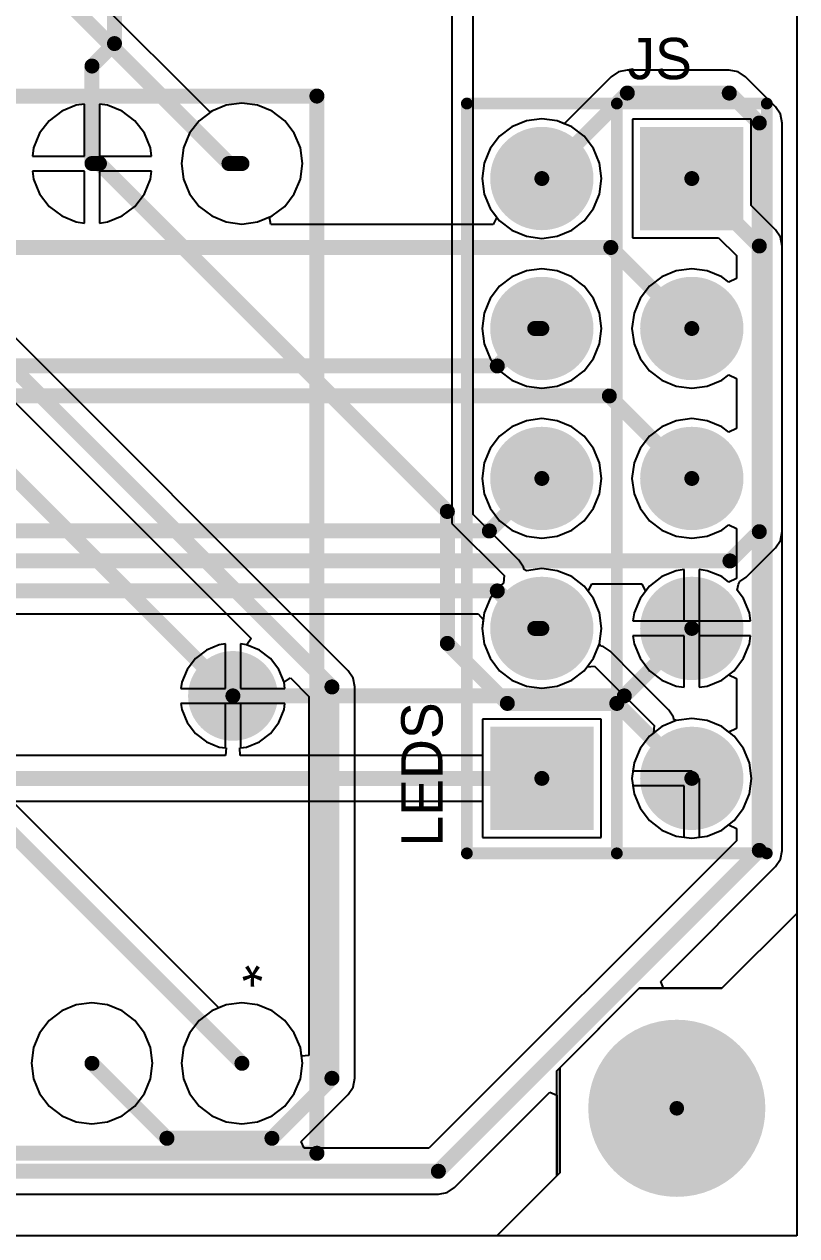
# Model space of a CAD drawing. Header units: millimetres. Extents: x 0 to 146, y 0 to 115.
# Drawn here: x 132.84 to 145.92, y 83.44 to 103.96 of the extents above; entities that cross this region are included whole.
import ezdxf

# ---------------------------------------------------------------- set-up
doc = ezdxf.new("R2010")
doc.units = ezdxf.units.MM
for name, color, linetype in [('BottomLayer', 5, 'Continuous'), ('BottomSolder', 6, 'Continuous'), ('MultiLayer', 9, 'Continuous'), ('PadHoleLayer', 156, 'Continuous'), ('TopLayer', 1, 'Continuous'), ('TopOverlay', 2, 'Continuous'), ('TopSolder', 216, 'Continuous'), ('ViaHoleLayer', 16, 'Continuous')]:
    doc.layers.add(name, color=color, linetype=linetype)

# ---------------------------------------------------------------- blocks, each defined once
blk = doc.blocks.new('HDR1X5_4')
at = {"layer": 'BottomLayer'}
blk.add_hatch(color=5, dxfattribs=at).paths.add_polyline_path([(-0.75, 0.75), (0.75, 0.75), (0.75, -0.75), (-0.75, -0.75)])
h = blk.add_hatch(color=5, dxfattribs=at)
edge = h.paths.add_edge_path()
edge.add_arc((2.54, 0), 0.75, 0, 360)
h = blk.add_hatch(color=5, dxfattribs=at)
edge = h.paths.add_edge_path()
edge.add_arc((5.08, 0), 0.75, 0, 360)
h = blk.add_hatch(color=5, dxfattribs=at)
edge = h.paths.add_edge_path()
edge.add_arc((7.62, 0), 0.75, 0, 360)
h = blk.add_hatch(color=5, dxfattribs=at)
edge = h.paths.add_edge_path()
edge.add_arc((10.16, 0), 0.75, 0, 360)
at = {"layer": 'BottomSolder'}
blk.add_hatch(color=6, dxfattribs=at).paths.add_polyline_path([(-0.875, 0.875), (0.875, 0.875), (0.875, -0.875), (-0.875, -0.875)])
h = blk.add_hatch(color=6, dxfattribs=at)
edge = h.paths.add_edge_path()
edge.add_arc((2.54, 0), 0.875, 0, 360)
h = blk.add_hatch(color=6, dxfattribs=at)
edge = h.paths.add_edge_path()
edge.add_arc((5.08, 0), 0.875, 0, 360)
h = blk.add_hatch(color=6, dxfattribs=at)
edge = h.paths.add_edge_path()
edge.add_arc((7.62, 0), 0.875, 0, 360)
h = blk.add_hatch(color=6, dxfattribs=at)
edge = h.paths.add_edge_path()
edge.add_arc((10.16, 0), 0.875, 0, 360)
at = {"layer": 'MultiLayer'}
blk.add_hatch(color=9, dxfattribs=at).paths.add_polyline_path([(-0.75, 0.75), (0.75, 0.75), (0.75, -0.75), (-0.75, -0.75)])
h = blk.add_hatch(color=9, dxfattribs=at)
edge = h.paths.add_edge_path()
edge.add_arc((2.54, 0), 0.75, 0, 360)
h = blk.add_hatch(color=9, dxfattribs=at)
edge = h.paths.add_edge_path()
edge.add_arc((5.08, 0), 0.75, 0, 360)
h = blk.add_hatch(color=9, dxfattribs=at)
edge = h.paths.add_edge_path()
edge.add_arc((7.62, 0), 0.75, 0, 360)
h = blk.add_hatch(color=9, dxfattribs=at)
edge = h.paths.add_edge_path()
edge.add_arc((10.16, 0), 0.75, 0, 360)
at = {"layer": 'PadHoleLayer'}
h = blk.add_hatch(color=156, dxfattribs=at)
edge = h.paths.add_edge_path()
edge.add_arc((0, 0), 0.45, 0, 360)
h = blk.add_hatch(color=156, dxfattribs=at)
edge = h.paths.add_edge_path()
edge.add_arc((2.54, 0), 0.45, 0, 360)
h = blk.add_hatch(color=156, dxfattribs=at)
edge = h.paths.add_edge_path()
edge.add_arc((5.08, 0), 0.45, 0, 360)
h = blk.add_hatch(color=156, dxfattribs=at)
edge = h.paths.add_edge_path()
edge.add_arc((7.62, 0), 0.45, 0, 360)
h = blk.add_hatch(color=156, dxfattribs=at)
edge = h.paths.add_edge_path()
edge.add_arc((10.16, 0), 0.45, 0, 360)
at = {"layer": 'TopLayer'}
blk.add_hatch(color=1, dxfattribs=at).paths.add_polyline_path([(-0.75, 0.75), (0.75, 0.75), (0.75, -0.75), (-0.75, -0.75)])
h = blk.add_hatch(color=1, dxfattribs=at)
edge = h.paths.add_edge_path()
edge.add_arc((2.54, 0), 0.75, 0, 360)
h = blk.add_hatch(color=1, dxfattribs=at)
edge = h.paths.add_edge_path()
edge.add_arc((5.08, 0), 0.75, 0, 360)
h = blk.add_hatch(color=1, dxfattribs=at)
edge = h.paths.add_edge_path()
edge.add_arc((7.62, 0), 0.75, 0, 360)
h = blk.add_hatch(color=1, dxfattribs=at)
edge = h.paths.add_edge_path()
edge.add_arc((10.16, 0), 0.75, 0, 360)
at = {"layer": 'TopSolder'}
blk.add_hatch(color=216, dxfattribs=at).paths.add_polyline_path([(-0.875, 0.875), (0.875, 0.875), (0.875, -0.875), (-0.875, -0.875)])
h = blk.add_hatch(color=216, dxfattribs=at)
edge = h.paths.add_edge_path()
edge.add_arc((2.54, 0), 0.875, 0, 360)
h = blk.add_hatch(color=216, dxfattribs=at)
edge = h.paths.add_edge_path()
edge.add_arc((5.08, 0), 0.875, 0, 360)
h = blk.add_hatch(color=216, dxfattribs=at)
edge = h.paths.add_edge_path()
edge.add_arc((7.62, 0), 0.875, 0, 360)
h = blk.add_hatch(color=216, dxfattribs=at)
edge = h.paths.add_edge_path()
edge.add_arc((10.16, 0), 0.875, 0, 360)
at = {"layer": 'TopOverlay', "const_width": 0.2}
for points in [[(-1.27, 1.27), (-1.27, -1.27)], [(-1.27, 1.27), (11.43, 1.27)], [(11.43, 1.27), (11.43, -1.27)], [(-1.27, -1.27), (11.43, -1.27)]]:
    blk.add_lwpolyline(points, dxfattribs=at)
at = {"layer": 'TopOverlay', "const_width": 0.1}
for points in [[(-1.32, 1.27, 1), (-1.22, 1.27, 1)], [(-1.32, 1.27, 1), (-1.22, 1.27, 1)], [(11.38, 1.27, 1), (11.48, 1.27, 1)], [(11.38, 1.27, 1), (11.48, 1.27, 1)], [(-1.32, -1.27, 1), (-1.22, -1.27, 1)], [(-1.32, -1.27, 1), (-1.22, -1.27, 1)], [(11.38, -1.27, 1), (11.48, -1.27, 1)], [(11.38, -1.27, 1), (11.48, -1.27, 1)]]:
    blk.add_lwpolyline(points, format="xyb", close=True, dxfattribs=at)
blk = doc.blocks.new('HDR1X5_5')
at = {"layer": 'BottomLayer'}
blk.add_hatch(color=5, dxfattribs=at).paths.add_polyline_path([(-0.75, 0.75), (0.75, 0.75), (0.75, -0.75), (-0.75, -0.75)])
h = blk.add_hatch(color=5, dxfattribs=at)
edge = h.paths.add_edge_path()
edge.add_arc((2.54, 0), 0.75, 0, 360)
h = blk.add_hatch(color=5, dxfattribs=at)
edge = h.paths.add_edge_path()
edge.add_arc((5.08, 0), 0.75, 0, 360)
h = blk.add_hatch(color=5, dxfattribs=at)
edge = h.paths.add_edge_path()
edge.add_arc((7.62, 0), 0.75, 0, 360)
h = blk.add_hatch(color=5, dxfattribs=at)
edge = h.paths.add_edge_path()
edge.add_arc((10.16, 0), 0.75, 0, 360)
at = {"layer": 'BottomSolder'}
blk.add_hatch(color=6, dxfattribs=at).paths.add_polyline_path([(-0.875, 0.875), (0.875, 0.875), (0.875, -0.875), (-0.875, -0.875)])
h = blk.add_hatch(color=6, dxfattribs=at)
edge = h.paths.add_edge_path()
edge.add_arc((2.54, 0), 0.875, 0, 360)
h = blk.add_hatch(color=6, dxfattribs=at)
edge = h.paths.add_edge_path()
edge.add_arc((5.08, 0), 0.875, 0, 360)
h = blk.add_hatch(color=6, dxfattribs=at)
edge = h.paths.add_edge_path()
edge.add_arc((7.62, 0), 0.875, 0, 360)
h = blk.add_hatch(color=6, dxfattribs=at)
edge = h.paths.add_edge_path()
edge.add_arc((10.16, 0), 0.875, 0, 360)
at = {"layer": 'MultiLayer'}
blk.add_hatch(color=9, dxfattribs=at).paths.add_polyline_path([(-0.75, 0.75), (0.75, 0.75), (0.75, -0.75), (-0.75, -0.75)])
h = blk.add_hatch(color=9, dxfattribs=at)
edge = h.paths.add_edge_path()
edge.add_arc((2.54, 0), 0.75, 0, 360)
h = blk.add_hatch(color=9, dxfattribs=at)
edge = h.paths.add_edge_path()
edge.add_arc((5.08, 0), 0.75, 0, 360)
h = blk.add_hatch(color=9, dxfattribs=at)
edge = h.paths.add_edge_path()
edge.add_arc((7.62, 0), 0.75, 0, 360)
h = blk.add_hatch(color=9, dxfattribs=at)
edge = h.paths.add_edge_path()
edge.add_arc((10.16, 0), 0.75, 0, 360)
at = {"layer": 'PadHoleLayer'}
h = blk.add_hatch(color=156, dxfattribs=at)
edge = h.paths.add_edge_path()
edge.add_arc((0, 0), 0.45, 0, 360)
h = blk.add_hatch(color=156, dxfattribs=at)
edge = h.paths.add_edge_path()
edge.add_arc((2.54, 0), 0.45, 0, 360)
h = blk.add_hatch(color=156, dxfattribs=at)
edge = h.paths.add_edge_path()
edge.add_arc((5.08, 0), 0.45, 0, 360)
h = blk.add_hatch(color=156, dxfattribs=at)
edge = h.paths.add_edge_path()
edge.add_arc((7.62, 0), 0.45, 0, 360)
h = blk.add_hatch(color=156, dxfattribs=at)
edge = h.paths.add_edge_path()
edge.add_arc((10.16, 0), 0.45, 0, 360)
at = {"layer": 'TopLayer'}
blk.add_hatch(color=1, dxfattribs=at).paths.add_polyline_path([(-0.75, 0.75), (0.75, 0.75), (0.75, -0.75), (-0.75, -0.75)])
h = blk.add_hatch(color=1, dxfattribs=at)
edge = h.paths.add_edge_path()
edge.add_arc((2.54, 0), 0.75, 0, 360)
h = blk.add_hatch(color=1, dxfattribs=at)
edge = h.paths.add_edge_path()
edge.add_arc((5.08, 0), 0.75, 0, 360)
h = blk.add_hatch(color=1, dxfattribs=at)
edge = h.paths.add_edge_path()
edge.add_arc((7.62, 0), 0.75, 0, 360)
h = blk.add_hatch(color=1, dxfattribs=at)
edge = h.paths.add_edge_path()
edge.add_arc((10.16, 0), 0.75, 0, 360)
at = {"layer": 'TopSolder'}
blk.add_hatch(color=216, dxfattribs=at).paths.add_polyline_path([(-0.875, 0.875), (0.875, 0.875), (0.875, -0.875), (-0.875, -0.875)])
h = blk.add_hatch(color=216, dxfattribs=at)
edge = h.paths.add_edge_path()
edge.add_arc((2.54, 0), 0.875, 0, 360)
h = blk.add_hatch(color=216, dxfattribs=at)
edge = h.paths.add_edge_path()
edge.add_arc((5.08, 0), 0.875, 0, 360)
h = blk.add_hatch(color=216, dxfattribs=at)
edge = h.paths.add_edge_path()
edge.add_arc((7.62, 0), 0.875, 0, 360)
h = blk.add_hatch(color=216, dxfattribs=at)
edge = h.paths.add_edge_path()
edge.add_arc((10.16, 0), 0.875, 0, 360)
at = {"layer": 'TopOverlay', "const_width": 0.2}
for points in [[(-1.27, -1.27), (-1.27, 1.27)], [(11.43, 1.27), (-1.27, 1.27)], [(11.43, -1.27), (11.43, 1.27)], [(11.43, -1.27), (-1.27, -1.27)]]:
    blk.add_lwpolyline(points, dxfattribs=at)
at = {"layer": 'TopOverlay', "const_width": 0.1}
for points in [[(-1.32, 1.27, 1), (-1.22, 1.27, 1)], [(-1.32, 1.27, 1), (-1.22, 1.27, 1)], [(11.38, 1.27, 1), (11.48, 1.27, 1)], [(11.38, 1.27, 1), (11.48, 1.27, 1)], [(-1.32, -1.27, 1), (-1.22, -1.27, 1)], [(-1.32, -1.27, 1), (-1.22, -1.27, 1)], [(11.38, -1.27, 1), (11.48, -1.27, 1)], [(11.38, -1.27, 1), (11.48, -1.27, 1)]]:
    blk.add_lwpolyline(points, format="xyb", close=True, dxfattribs=at)
blk = doc.blocks.new('ARDUINO_NANO_21')
at = {"layer": 'BottomLayer'}
h = blk.add_hatch(color=5, dxfattribs=at)
edge = h.paths.add_edge_path()
edge.add_arc((37.084, 16.764), 0.762, 0, 360)
h = blk.add_hatch(color=5, dxfattribs=at)
edge = h.paths.add_edge_path()
edge.add_arc((39.624, 16.764), 0.762, 0, 360)
h = blk.add_hatch(color=5, dxfattribs=at)
edge = h.paths.add_edge_path()
edge.add_arc((37.084, 1.524), 0.762, 0, 360)
h = blk.add_hatch(color=5, dxfattribs=at)
edge = h.paths.add_edge_path()
edge.add_arc((39.624, 1.524), 0.762, 0, 360)
at = {"layer": 'BottomSolder'}
h = blk.add_hatch(color=6, dxfattribs=at)
edge = h.paths.add_edge_path()
edge.add_arc((37.084, 16.764), 0.887, 0, 360)
h = blk.add_hatch(color=6, dxfattribs=at)
edge = h.paths.add_edge_path()
edge.add_arc((39.624, 16.764), 0.887, 0, 360)
h = blk.add_hatch(color=6, dxfattribs=at)
edge = h.paths.add_edge_path()
edge.add_arc((37.084, 1.524), 0.887, 0, 360)
h = blk.add_hatch(color=6, dxfattribs=at)
edge = h.paths.add_edge_path()
edge.add_arc((39.624, 1.524), 0.887, 0, 360)
at = {"layer": 'MultiLayer'}
h = blk.add_hatch(color=9, dxfattribs=at)
edge = h.paths.add_edge_path()
edge.add_arc((37.084, 16.764), 0.762, 0, 360)
h = blk.add_hatch(color=9, dxfattribs=at)
edge = h.paths.add_edge_path()
edge.add_arc((39.624, 16.764), 0.762, 0, 360)
h = blk.add_hatch(color=9, dxfattribs=at)
edge = h.paths.add_edge_path()
edge.add_arc((37.084, 1.524), 0.762, 0, 360)
h = blk.add_hatch(color=9, dxfattribs=at)
edge = h.paths.add_edge_path()
edge.add_arc((39.624, 1.524), 0.762, 0, 360)
at = {"layer": 'PadHoleLayer'}
h = blk.add_hatch(color=156, dxfattribs=at)
edge = h.paths.add_edge_path()
edge.add_arc((37.084, 16.764), 0.381, 0, 360)
h = blk.add_hatch(color=156, dxfattribs=at)
edge = h.paths.add_edge_path()
edge.add_arc((39.624, 16.764), 0.381, 0, 360)
h = blk.add_hatch(color=156, dxfattribs=at)
edge = h.paths.add_edge_path()
edge.add_arc((37.084, 1.524), 0.381, 0, 360)
h = blk.add_hatch(color=156, dxfattribs=at)
edge = h.paths.add_edge_path()
edge.add_arc((39.624, 1.524), 0.381, 0, 360)
at = {"layer": 'TopLayer'}
h = blk.add_hatch(color=1, dxfattribs=at)
edge = h.paths.add_edge_path()
edge.add_arc((37.084, 16.764), 0.762, 0, 360)
h = blk.add_hatch(color=1, dxfattribs=at)
edge = h.paths.add_edge_path()
edge.add_arc((39.624, 16.764), 0.762, 0, 360)
h = blk.add_hatch(color=1, dxfattribs=at)
edge = h.paths.add_edge_path()
edge.add_arc((37.084, 1.524), 0.762, 0, 360)
h = blk.add_hatch(color=1, dxfattribs=at)
edge = h.paths.add_edge_path()
edge.add_arc((39.624, 1.524), 0.762, 0, 360)
at = {"layer": 'TopSolder'}
h = blk.add_hatch(color=216, dxfattribs=at)
edge = h.paths.add_edge_path()
edge.add_arc((37.084, 16.764), 0.887, 0, 360)
h = blk.add_hatch(color=216, dxfattribs=at)
edge = h.paths.add_edge_path()
edge.add_arc((39.624, 16.764), 0.887, 0, 360)
h = blk.add_hatch(color=216, dxfattribs=at)
edge = h.paths.add_edge_path()
edge.add_arc((37.084, 1.524), 0.887, 0, 360)
h = blk.add_hatch(color=216, dxfattribs=at)
edge = h.paths.add_edge_path()
edge.add_arc((39.624, 1.524), 0.887, 0, 360)
at = {"layer": 'TopOverlay', "const_width": 0.254}
for points in [[(3.048, 17.907), (40.894, 17.907)], [(40.894, 0), (40.894, 17.907)], [(31.083, 0), (40.894, 0)]]:
    blk.add_lwpolyline(points, dxfattribs=at)
at = {"layer": 'TopOverlay', "const_width": 0.127}
for points in [[(40.83, 17.907, 1), (40.958, 17.907, 1)], [(40.83, 17.907, 1), (40.958, 17.907, 1)], [(40.83, 0, 1), (40.958, 0, 1)], [(40.83, 0, 1), (40.958, 0, 1)]]:
    blk.add_lwpolyline(points, format="xyb", close=True, dxfattribs=at)

msp = doc.modelspace()

# ---------------------------------------------------------------- hatches: boundary and pattern name
at = {"layer": 'BottomLayer'}
h = msp.add_hatch(color=5, dxfattribs=at)
edge = h.paths.add_edge_path()
edge.add_arc((136.373, 92.583), 0.635, 0, 360)
at = {"layer": 'BottomSolder'}
h = msp.add_hatch(color=6, dxfattribs=at)
edge = h.paths.add_edge_path()
edge.add_arc((136.373, 92.583), 0.76, 0, 360)
h = msp.add_hatch(color=6, dxfattribs=at)
edge = h.paths.add_edge_path()
edge.add_arc((143.891, 85.598), 0.125, 0, 360)
at = {"layer": 'PadHoleLayer'}
h = msp.add_hatch(color=156, dxfattribs=at)
edge = h.paths.add_edge_path()
edge.add_arc((143.891, 85.598), 1.5, 0, 360)
at = {"layer": 'TopLayer'}
h = msp.add_hatch(color=1, dxfattribs=at)
edge = h.paths.add_edge_path()
edge.add_arc((136.373, 92.583), 0.635, 0, 360)
at = {"layer": 'TopSolder'}
h = msp.add_hatch(color=216, dxfattribs=at)
edge = h.paths.add_edge_path()
edge.add_arc((136.373, 92.583), 0.76, 0, 360)
h = msp.add_hatch(color=216, dxfattribs=at)
edge = h.paths.add_edge_path()
edge.add_arc((143.891, 85.598), 0.125, 0, 360)
at = {"layer": 'ViaHoleLayer'}
h = msp.add_hatch(color=16, dxfattribs=at)
edge = h.paths.add_edge_path()
edge.add_arc((136.373, 92.583), 0.356, 0, 360)

# ---------------------------------------------------------------- linework, layer by layer
at = {"layer": 'BottomLayer'}
for p, q in [((135.987, 102.468), (127.868, 110.587)), ((145.923, 106.299), (145.923, 88.9)), ((142.778, 103.068), (141.985, 102.275)), ((142.904, 103.153), (142.778, 103.068)), ((143.053, 103.182), (142.904, 103.153)), ((144.78, 103.182), (143.053, 103.182)), ((144.929, 103.153), (144.78, 103.182)), ((145.055, 103.068), (144.929, 103.153)), ((145.563, 102.56), (145.055, 103.068)), ((136.525, 102.625), (136.26, 102.59)), ((136.79, 102.59), (136.525, 102.625)), ((136.013, 102.487), (135.987, 102.468)), ((136.26, 102.59), (136.013, 102.487)), ((137.037, 102.487), (136.79, 102.59)), ((137.25, 102.325), (137.037, 102.487)), ((145.647, 102.434), (145.563, 102.56)), ((145.676, 102.286), (145.647, 102.434)), ((137.412, 102.112), (137.25, 102.325)), ((141.099, 102.223), (140.889, 102.062)), ((141.343, 102.324), (141.099, 102.223)), ((141.605, 102.359), (141.343, 102.324)), ((141.867, 102.324), (141.605, 102.359)), ((141.985, 102.275), (141.867, 102.324)), ((145.676, 95.365), (145.676, 102.286)), ((137.515, 101.865), (137.412, 102.112)), ((140.889, 102.062), (140.728, 101.852)), ((137.55, 101.6), (137.515, 101.865)), ((140.728, 101.852), (140.627, 101.608)), ((137.515, 101.335), (137.55, 101.6)), ((140.627, 101.608), (140.592, 101.346)), ((137.412, 101.088), (137.515, 101.335)), ((140.592, 101.346), (140.627, 101.084)), ((137.25, 100.875), (137.412, 101.088)), ((140.627, 101.084), (140.728, 100.84)), ((137.037, 100.713), (137.25, 100.875)), ((140.728, 100.84), (140.841, 100.693)), ((136.99, 100.693), (137.037, 100.713)), ((137.016, 100.566), (136.99, 100.693)), ((140.778, 100.566), (137.016, 100.566)), ((140.841, 100.693), (140.778, 100.566)), ((145.563, 95.09), (145.647, 95.216)), ((145.647, 95.216), (145.676, 95.365)), ((145.067, 94.594), (145.563, 95.09)), ((142.389, 94.354), (142.452, 94.481)), ((142.452, 94.481), (143.298, 94.481)), ((143.298, 94.481), (143.361, 94.354)), ((144.913, 94.375), (144.934, 94.477)), ((144.934, 94.477), (144.958, 94.522)), ((144.958, 94.522), (145.067, 94.594)), ((142.482, 94.232), (142.389, 94.354)), ((142.583, 93.988), (142.482, 94.232)), ((143.268, 94.232), (143.167, 93.988)), ((143.361, 94.354), (143.268, 94.232)), ((145.022, 94.232), (144.913, 94.375)), ((145.123, 93.988), (145.022, 94.232)), ((142.618, 93.726), (142.583, 93.988)), ((143.167, 93.988), (143.149, 93.853)), ((145.141, 93.853), (145.123, 93.988)), ((131.098, 93.973), (140.528, 93.973)), ((140.528, 93.973), (140.612, 93.877)), ((140.612, 93.877), (140.592, 93.726)), ((143.149, 93.853), (144.145, 93.853)), ((144.145, 93.853), (144.145, 93.726)), ((144.145, 93.726), (144.145, 93.853)), ((144.145, 93.853), (145.141, 93.853)), ((140.592, 93.726), (140.627, 93.464)), ((142.583, 93.464), (142.618, 93.726)), ((144.018, 93.599), (143.149, 93.599)), ((143.149, 93.599), (143.167, 93.464)), ((144.018, 92.73), (144.018, 93.599)), ((144.145, 93.726), (144.145, 93.726)), ((145.141, 93.599), (144.272, 93.599)), ((144.272, 93.599), (144.272, 92.73)), ((145.123, 93.464), (145.141, 93.599)), ((136.141, 93.449), (135.924, 93.36)), ((136.246, 93.463), (136.141, 93.449)), ((136.246, 92.71), (136.246, 93.463)), ((136.605, 93.449), (136.5, 93.463)), ((136.5, 93.463), (136.5, 92.71)), ((136.821, 93.36), (136.605, 93.449)), ((140.627, 93.464), (140.728, 93.22)), ((142.482, 93.22), (142.583, 93.464)), ((143.167, 93.464), (143.268, 93.22)), ((145.022, 93.22), (145.123, 93.464)), ((135.739, 93.217), (135.596, 93.031)), ((135.924, 93.36), (135.739, 93.217)), ((137.007, 93.217), (136.821, 93.36)), ((137.149, 93.031), (137.007, 93.217)), ((140.728, 93.22), (140.889, 93.01)), ((142.321, 93.01), (142.482, 93.22)), ((143.268, 93.22), (143.429, 93.01)), ((144.861, 93.01), (145.022, 93.22)), ((135.596, 93.031), (135.506, 92.815)), ((137.239, 92.815), (137.149, 93.031)), ((140.889, 93.01), (141.099, 92.849)), ((142.111, 92.849), (142.321, 93.01)), ((143.429, 93.01), (143.639, 92.849)), ((144.651, 92.849), (144.861, 93.01)), ((135.506, 92.815), (135.493, 92.71)), ((137.253, 92.71), (137.239, 92.815)), ((141.099, 92.849), (141.343, 92.748)), ((141.867, 92.748), (142.111, 92.849)), ((143.639, 92.849), (143.883, 92.748)), ((144.407, 92.748), (144.651, 92.849)), ((135.493, 92.71), (136.246, 92.71)), ((136.5, 92.71), (137.253, 92.71)), ((141.343, 92.748), (141.605, 92.713)), ((141.605, 92.713), (141.867, 92.748)), ((143.883, 92.748), (144.018, 92.73)), ((144.272, 92.73), (144.407, 92.748)), ((137.253, 92.456), (135.493, 92.456)), ((135.493, 92.456), (135.506, 92.351)), ((135.506, 92.351), (135.596, 92.135)), ((137.149, 92.135), (137.239, 92.351)), ((137.239, 92.351), (137.253, 92.456)), ((142.609, 92.19), (140.601, 92.19)), ((140.601, 92.19), (140.601, 91.574)), ((142.609, 90.182), (142.609, 92.19)), ((143.883, 92.164), (143.639, 92.063)), ((144.145, 92.199), (143.883, 92.164)), ((144.407, 92.164), (144.145, 92.199)), ((144.651, 92.063), (144.407, 92.164)), ((135.596, 92.135), (135.739, 91.949)), ((135.739, 91.949), (135.924, 91.806)), ((136.821, 91.806), (137.007, 91.949)), ((137.007, 91.949), (137.149, 92.135)), ((143.639, 92.063), (143.429, 91.902)), ((144.861, 91.902), (144.651, 92.063)), ((135.924, 91.806), (136.141, 91.717)), ((136.605, 91.717), (136.821, 91.806)), ((143.429, 91.902), (143.268, 91.692)), ((145.022, 91.692), (144.861, 91.902)), ((136.249, 91.574), (128.866, 91.574)), ((136.141, 91.717), (136.258, 91.701)), ((136.258, 91.701), (136.249, 91.574)), ((136.488, 91.701), (136.605, 91.717)), ((136.496, 91.574), (136.488, 91.701)), ((140.601, 91.574), (136.496, 91.574)), ((143.268, 91.692), (143.167, 91.448)), ((145.123, 91.448), (145.022, 91.692)), ((143.167, 91.448), (143.132, 91.186)), ((145.158, 91.186), (145.123, 91.448)), ((143.132, 91.186), (143.167, 90.924)), ((145.123, 90.924), (145.158, 91.186)), ((143.167, 90.924), (143.268, 90.68)), ((145.022, 90.68), (145.123, 90.924)), ((128.685, 90.798), (140.601, 90.798)), ((140.601, 90.798), (140.601, 90.182)), ((143.268, 90.68), (143.429, 90.47)), ((144.861, 90.47), (145.022, 90.68)), ((143.429, 90.47), (143.639, 90.309)), ((143.639, 90.309), (143.883, 90.208)), ((144.407, 90.208), (144.651, 90.309)), ((144.651, 90.309), (144.861, 90.47)), ((140.601, 90.182), (142.609, 90.182)), ((143.883, 90.208), (144.145, 90.173)), ((144.145, 90.173), (144.407, 90.208)), ((144.653, 87.63), (145.923, 88.9)), ((145.923, 88.9), (144.653, 87.63)), ((145.923, 88.9), (145.923, 88.011)), ((145.923, 88.011), (145.923, 83.439)), ((141.907, 86.281), (143.256, 87.63)), ((143.256, 87.63), (141.907, 86.281)), ((143.256, 87.63), (144.653, 87.63)), ((144.653, 87.63), (143.256, 87.63)), ((133.473, 87.247), (133.26, 87.085)), ((133.72, 87.35), (133.473, 87.247)), ((133.985, 87.385), (133.72, 87.35)), ((134.25, 87.35), (133.985, 87.385)), ((134.497, 87.247), (134.25, 87.35)), ((134.71, 87.085), (134.497, 87.247)), ((136.013, 87.247), (135.8, 87.085)), ((136.26, 87.35), (136.013, 87.247)), ((136.525, 87.385), (136.26, 87.35)), ((136.79, 87.35), (136.525, 87.385)), ((137.037, 87.247), (136.79, 87.35)), ((137.25, 87.085), (137.037, 87.247)), ((133.26, 87.085), (133.098, 86.872)), ((134.872, 86.872), (134.71, 87.085)), ((135.8, 87.085), (135.638, 86.872)), ((137.412, 86.872), (137.25, 87.085)), ((133.098, 86.872), (132.995, 86.625)), ((134.975, 86.625), (134.872, 86.872)), ((135.638, 86.872), (135.535, 86.625)), ((137.515, 86.625), (137.412, 86.872)), ((132.995, 86.625), (132.96, 86.36)), ((135.01, 86.36), (134.975, 86.625)), ((135.535, 86.625), (135.5, 86.36)), ((137.55, 86.36), (137.515, 86.625)), ((132.96, 86.36), (132.995, 86.095)), ((134.975, 86.095), (135.01, 86.36)), ((135.5, 86.36), (135.535, 86.095)), ((137.515, 86.095), (137.55, 86.36)), ((141.907, 84.503), (141.907, 86.281)), ((141.907, 86.281), (141.907, 84.503)), ((132.995, 86.095), (133.098, 85.848)), ((134.872, 85.848), (134.975, 86.095)), ((135.535, 86.095), (135.638, 85.848)), ((137.412, 85.848), (137.515, 86.095)), ((133.098, 85.848), (133.26, 85.635)), ((134.71, 85.635), (134.872, 85.848)), ((135.638, 85.848), (135.8, 85.635)), ((137.25, 85.635), (137.412, 85.848)), ((133.26, 85.635), (133.473, 85.473)), ((134.497, 85.473), (134.71, 85.635)), ((135.8, 85.635), (136.013, 85.473)), ((137.037, 85.473), (137.25, 85.635)), ((133.473, 85.473), (133.72, 85.37)), ((133.72, 85.37), (133.985, 85.335)), ((133.985, 85.335), (134.25, 85.37)), ((134.25, 85.37), (134.497, 85.473)), ((136.013, 85.473), (136.26, 85.37)), ((136.26, 85.37), (136.525, 85.335)), ((136.525, 85.335), (136.79, 85.37)), ((136.79, 85.37), (137.037, 85.473)), ((140.843, 83.439), (141.907, 84.503)), ((141.907, 84.503), (140.926, 83.522)), ((140.926, 83.522), (140.843, 83.439)), ((140.843, 83.439), (87.884, 83.439)), ((142.113, 83.439), (140.843, 83.439)), ((140.843, 83.439), (140.843, 83.439)), ((140.843, 83.439), (140.843, 83.439)), ((145.923, 83.439), (142.113, 83.439))]:
    msp.add_line(p, q, dxfattribs=at)
at = {"layer": 'BottomLayer', "const_width": 0.254}
for points in [[(127.593, 110.312), (136.305, 101.6)], [(141.605, 101.346), (143.053, 102.794)], [(143.053, 102.794), (144.78, 102.794)], [(144.78, 102.794), (145.288, 102.286)], [(145.288, 95.365), (145.288, 102.286)], [(136.305, 101.6), (136.525, 101.6)], [(120.167, 100.178), (142.773, 100.178)], [(142.773, 100.178), (144.145, 98.806)], [(140.851, 98.171), (141.486, 98.806)], [(141.486, 98.806), (141.605, 98.806)], [(120.396, 98.171), (140.851, 98.171)], [(120.142, 97.663), (142.748, 97.663)], [(142.748, 97.663), (144.145, 96.266)], [(140.716, 95.377), (141.605, 96.266)], [(130.302, 95.377), (140.716, 95.377)], [(144.792, 94.869), (145.288, 95.365)], [(130.607, 94.869), (144.792, 94.869)], [(130.937, 94.361), (140.851, 94.361)], [(140.851, 94.361), (141.486, 93.726)], [(141.486, 93.726), (141.605, 93.726)], [(143.002, 92.583), (144.145, 93.726)], [(136.373, 92.583), (143.002, 92.583)], [(128.524, 91.186), (141.605, 91.186)]]:
    msp.add_lwpolyline(points, dxfattribs=at)
at = {"layer": 'BottomLayer', "const_width": 0.127}
for points in [[(142.989, 102.794, 1), (143.116, 102.794, 1)], [(142.989, 102.794, 1), (143.116, 102.794, 1)], [(144.716, 102.794, 1), (144.844, 102.794, 1)], [(144.716, 102.794, 1), (144.844, 102.794, 1)], [(145.225, 102.286, 1), (145.351, 102.286, 1)], [(145.225, 102.286, 1), (145.351, 102.286, 1)], [(136.242, 101.6, 1), (136.369, 101.6, 1)], [(136.242, 101.6, 1), (136.369, 101.6, 1)], [(136.462, 101.6, 1), (136.589, 101.6, 1)], [(141.542, 101.346, 1), (141.668, 101.346, 1)], [(142.71, 100.178, 1), (142.837, 100.178, 1)], [(142.71, 100.178, 1), (142.837, 100.178, 1)], [(141.422, 98.806, 1), (141.549, 98.806, 1)], [(141.422, 98.806, 1), (141.549, 98.806, 1)], [(141.542, 98.806, 1), (141.668, 98.806, 1)], [(144.082, 98.806, 1), (144.208, 98.806, 1)], [(140.787, 98.171, 1), (140.914, 98.171, 1)], [(140.787, 98.171, 1), (140.914, 98.171, 1)], [(142.685, 97.663, 1), (142.811, 97.663, 1)], [(142.685, 97.663, 1), (142.811, 97.663, 1)], [(141.542, 96.266, 1), (141.668, 96.266, 1)], [(144.082, 96.266, 1), (144.208, 96.266, 1)], [(140.653, 95.377, 1), (140.78, 95.377, 1)], [(140.653, 95.377, 1), (140.78, 95.377, 1)], [(145.225, 95.365, 1), (145.351, 95.365, 1)], [(145.225, 95.365, 1), (145.351, 95.365, 1)], [(144.728, 94.869, 1), (144.855, 94.869, 1)], [(144.728, 94.869, 1), (144.855, 94.869, 1)], [(140.787, 94.361, 1), (140.914, 94.361, 1)], [(140.787, 94.361, 1), (140.914, 94.361, 1)], [(141.422, 93.726, 1), (141.549, 93.726, 1)], [(141.422, 93.726, 1), (141.549, 93.726, 1)], [(141.542, 93.726, 1), (141.668, 93.726, 1)], [(144.082, 93.726, 1), (144.208, 93.726, 1)], [(136.309, 92.583, 1), (136.436, 92.583, 1)], [(142.939, 92.583, 1), (143.065, 92.583, 1)], [(142.939, 92.583, 1), (143.065, 92.583, 1)], [(141.542, 91.186, 1), (141.668, 91.186, 1)]]:
    msp.add_lwpolyline(points, format="xyb", close=True, dxfattribs=at)
at = {"layer": 'TopLayer'}
for p, q in [((145.923, 106.299), (145.923, 88.9)), ((140.081, 104.775), (140.081, 95.504)), ((140.444, 103.464), (140.444, 104.16)), ((140.444, 103.442), (140.444, 103.464)), ((140.444, 103.464), (140.444, 103.464)), ((140.444, 103.464), (140.444, 103.464)), ((140.444, 102.745), (140.444, 103.442)), ((140.444, 103.442), (140.444, 103.442)), ((140.444, 103.442), (140.444, 103.442)), ((133.858, 102.608), (133.72, 102.59)), ((133.858, 101.727), (133.858, 102.608)), ((134.25, 102.59), (134.112, 102.608)), ((134.112, 102.608), (134.112, 101.727)), ((136.525, 102.625), (136.26, 102.59)), ((136.79, 102.59), (136.525, 102.625)), ((140.444, 102.723), (140.444, 102.745)), ((140.444, 102.745), (140.444, 102.745)), ((140.444, 102.745), (140.444, 102.745)), ((140.444, 102.027), (140.444, 102.723)), ((140.444, 102.723), (140.444, 102.723)), ((140.444, 102.723), (140.444, 102.723)), ((133.473, 102.487), (133.26, 102.325)), ((133.72, 102.59), (133.473, 102.487)), ((134.497, 102.487), (134.25, 102.59)), ((134.71, 102.325), (134.497, 102.487)), ((136.013, 102.487), (135.8, 102.325)), ((136.26, 102.59), (136.013, 102.487)), ((137.037, 102.487), (136.79, 102.59)), ((137.25, 102.325), (137.037, 102.487)), ((133.26, 102.325), (133.098, 102.112)), ((134.872, 102.112), (134.71, 102.325)), ((135.8, 102.325), (135.638, 102.112)), ((137.412, 102.112), (137.25, 102.325)), ((141.099, 102.223), (140.889, 102.062)), ((141.343, 102.324), (141.099, 102.223)), ((141.605, 102.359), (141.343, 102.324)), ((141.867, 102.324), (141.605, 102.359)), ((142.111, 102.223), (141.867, 102.324)), ((142.321, 102.062), (142.111, 102.223)), ((145.149, 102.35), (143.141, 102.35)), ((143.141, 102.35), (143.141, 100.342)), ((145.149, 100.891), (145.149, 102.35)), ((133.098, 102.112), (132.995, 101.865)), ((134.975, 101.865), (134.872, 102.112)), ((135.638, 102.112), (135.535, 101.865)), ((137.515, 101.865), (137.412, 102.112)), ((140.444, 101.308), (140.444, 102.027)), ((140.444, 102.027), (140.444, 102.027)), ((140.444, 102.027), (140.444, 102.027)), ((140.889, 102.062), (140.728, 101.852)), ((142.482, 101.852), (142.321, 102.062)), ((132.995, 101.865), (132.977, 101.727)), ((134.993, 101.727), (134.975, 101.865)), ((135.535, 101.865), (135.5, 101.6)), ((137.55, 101.6), (137.515, 101.865)), ((140.728, 101.852), (140.627, 101.608)), ((142.583, 101.608), (142.482, 101.852)), ((132.977, 101.727), (133.858, 101.727)), ((134.112, 101.727), (134.993, 101.727)), ((135.5, 101.6), (135.535, 101.335)), ((137.515, 101.335), (137.55, 101.6)), ((140.627, 101.608), (140.592, 101.346)), ((142.618, 101.346), (142.583, 101.608)), ((133.858, 101.473), (132.977, 101.473)), ((132.977, 101.473), (132.995, 101.335)), ((133.858, 100.592), (133.858, 101.473)), ((134.993, 101.473), (134.112, 101.473)), ((134.112, 101.473), (134.112, 100.592)), ((134.975, 101.335), (134.993, 101.473)), ((132.995, 101.335), (133.098, 101.088)), ((134.872, 101.088), (134.975, 101.335)), ((135.535, 101.335), (135.638, 101.088)), ((137.412, 101.088), (137.515, 101.335)), ((140.444, 101.286), (140.444, 101.308)), ((140.444, 101.308), (140.444, 101.308)), ((140.444, 101.308), (140.444, 101.308)), ((140.444, 100.59), (140.444, 101.286)), ((140.444, 101.286), (140.444, 101.286)), ((140.444, 101.286), (140.444, 101.286)), ((140.592, 101.346), (140.627, 101.084)), ((142.583, 101.084), (142.618, 101.346)), ((133.098, 101.088), (133.26, 100.875)), ((134.71, 100.875), (134.872, 101.088)), ((135.638, 101.088), (135.8, 100.875)), ((137.25, 100.875), (137.412, 101.088)), ((140.627, 101.084), (140.728, 100.84)), ((142.482, 100.84), (142.583, 101.084)), ((133.26, 100.875), (133.473, 100.713)), ((134.497, 100.713), (134.71, 100.875)), ((135.8, 100.875), (136.013, 100.713)), ((137.037, 100.713), (137.25, 100.875)), ((140.728, 100.84), (140.889, 100.63)), ((142.321, 100.63), (142.482, 100.84)), ((145.563, 100.478), (145.149, 100.891)), ((138.324, 93.01), (130.712, 100.622)), ((133.473, 100.713), (133.72, 100.61)), ((133.72, 100.61), (133.858, 100.592)), ((134.112, 100.592), (134.25, 100.61)), ((134.25, 100.61), (134.497, 100.713)), ((136.013, 100.713), (136.26, 100.61)), ((136.26, 100.61), (136.525, 100.575)), ((136.525, 100.575), (136.79, 100.61)), ((136.79, 100.61), (137.037, 100.713)), ((140.444, 100.568), (140.444, 100.59)), ((140.444, 100.59), (140.444, 100.59)), ((140.444, 100.59), (140.444, 100.59)), ((140.444, 99.871), (140.444, 100.568)), ((140.444, 100.568), (140.444, 100.568)), ((140.444, 100.568), (140.444, 100.568)), ((140.889, 100.63), (141.099, 100.469)), ((142.111, 100.469), (142.321, 100.63)), ((141.099, 100.469), (141.343, 100.368)), ((141.343, 100.368), (141.605, 100.333)), ((141.605, 100.333), (141.867, 100.368)), ((141.867, 100.368), (142.111, 100.469)), ((145.647, 100.352), (145.563, 100.478)), ((145.676, 100.203), (145.647, 100.352)), ((130.027, 100.208), (136.679, 93.556)), ((143.141, 100.342), (144.6, 100.342)), ((144.6, 100.342), (144.9, 100.042)), ((145.676, 89.967), (145.676, 100.203)), ((144.9, 100.042), (144.9, 99.653)), ((140.444, 99.849), (140.444, 99.871)), ((140.444, 99.871), (140.444, 99.871)), ((140.444, 99.871), (140.444, 99.871)), ((140.444, 99.131), (140.444, 99.849)), ((140.444, 99.849), (140.444, 99.849)), ((140.444, 99.849), (140.444, 99.849)), ((141.343, 99.784), (141.099, 99.683)), ((141.605, 99.819), (141.343, 99.784)), ((141.867, 99.784), (141.605, 99.819)), ((142.111, 99.683), (141.867, 99.784)), ((143.883, 99.784), (143.639, 99.683)), ((144.145, 99.819), (143.883, 99.784)), ((144.407, 99.784), (144.145, 99.819)), ((144.651, 99.683), (144.407, 99.784)), ((141.099, 99.683), (140.889, 99.522)), ((142.321, 99.522), (142.111, 99.683)), ((143.639, 99.683), (143.429, 99.522)), ((144.773, 99.59), (144.651, 99.683)), ((144.9, 99.653), (144.773, 99.59)), ((140.889, 99.522), (140.728, 99.312)), ((142.482, 99.312), (142.321, 99.522)), ((143.429, 99.522), (143.268, 99.312)), ((140.444, 98.435), (140.444, 99.131)), ((140.444, 99.131), (140.444, 99.131)), ((140.444, 99.131), (140.444, 99.131)), ((140.728, 99.312), (140.627, 99.068)), ((142.583, 99.068), (142.482, 99.312)), ((143.268, 99.312), (143.167, 99.068)), ((140.627, 99.068), (140.592, 98.806)), ((142.618, 98.806), (142.583, 99.068)), ((143.167, 99.068), (143.132, 98.806)), ((140.592, 98.806), (140.627, 98.544)), ((142.583, 98.544), (142.618, 98.806)), ((143.132, 98.806), (143.167, 98.544)), ((140.627, 98.544), (140.728, 98.3)), ((142.482, 98.3), (142.583, 98.544)), ((143.167, 98.544), (143.268, 98.3)), ((140.444, 98.413), (140.444, 98.435)), ((140.444, 98.435), (140.444, 98.435)), ((140.444, 98.435), (140.444, 98.435)), ((140.444, 96.279), (140.444, 98.413)), ((140.444, 98.413), (140.444, 98.413)), ((140.444, 98.413), (140.444, 98.413)), ((140.728, 98.3), (140.889, 98.09)), ((142.321, 98.09), (142.482, 98.3)), ((143.268, 98.3), (143.429, 98.09)), ((140.889, 98.09), (141.099, 97.929)), ((142.111, 97.929), (142.321, 98.09)), ((143.429, 98.09), (143.639, 97.929)), ((141.099, 97.929), (141.343, 97.828)), ((141.867, 97.828), (142.111, 97.929)), ((143.639, 97.929), (143.883, 97.828)), ((144.407, 97.828), (144.651, 97.929)), ((144.651, 97.929), (144.773, 98.022)), ((144.773, 98.022), (144.9, 97.959)), ((144.9, 97.959), (144.9, 97.113)), ((141.343, 97.828), (141.605, 97.793)), ((141.605, 97.793), (141.867, 97.828)), ((143.883, 97.828), (144.145, 97.793)), ((144.145, 97.793), (144.407, 97.828)), ((141.605, 97.279), (141.343, 97.244)), ((141.867, 97.244), (141.605, 97.279)), ((144.145, 97.279), (143.883, 97.244)), ((144.407, 97.244), (144.145, 97.279)), ((141.099, 97.143), (140.889, 96.982)), ((141.343, 97.244), (141.099, 97.143)), ((142.111, 97.143), (141.867, 97.244)), ((142.321, 96.982), (142.111, 97.143)), ((143.639, 97.143), (143.429, 96.982)), ((143.883, 97.244), (143.639, 97.143)), ((144.651, 97.143), (144.407, 97.244)), ((144.773, 97.05), (144.651, 97.143)), ((144.9, 97.113), (144.773, 97.05)), ((140.889, 96.982), (140.728, 96.772)), ((142.482, 96.772), (142.321, 96.982)), ((143.429, 96.982), (143.268, 96.772)), ((140.728, 96.772), (140.627, 96.528)), ((142.583, 96.528), (142.482, 96.772)), ((143.268, 96.772), (143.167, 96.528)), ((140.627, 96.528), (140.592, 96.266)), ((142.618, 96.266), (142.583, 96.528)), ((143.167, 96.528), (143.132, 96.266)), ((140.444, 96.257), (140.444, 96.279)), ((140.444, 96.279), (140.444, 96.279)), ((140.444, 96.279), (140.444, 96.279)), ((140.444, 95.654), (140.444, 96.257)), ((140.444, 96.257), (140.444, 96.257)), ((140.444, 96.257), (140.444, 96.257)), ((140.592, 96.266), (140.627, 96.004)), ((142.583, 96.004), (142.618, 96.266)), ((143.132, 96.266), (143.167, 96.004)), ((140.627, 96.004), (140.728, 95.76)), ((142.482, 95.76), (142.583, 96.004)), ((143.167, 96.004), (143.268, 95.76)), ((141.217, 94.881), (140.444, 95.654)), ((140.728, 95.76), (140.889, 95.55)), ((142.321, 95.55), (142.482, 95.76)), ((143.268, 95.76), (143.429, 95.55)), ((140.081, 95.504), (140.965, 94.62)), ((140.889, 95.55), (141.099, 95.389)), ((142.111, 95.389), (142.321, 95.55)), ((143.429, 95.55), (143.639, 95.389)), ((144.651, 95.389), (144.773, 95.482)), ((144.773, 95.482), (144.9, 95.419)), ((141.099, 95.389), (141.343, 95.288)), ((141.343, 95.288), (141.605, 95.253)), ((141.605, 95.253), (141.867, 95.288)), ((141.867, 95.288), (142.111, 95.389)), ((143.639, 95.389), (143.883, 95.288)), ((143.883, 95.288), (144.145, 95.253)), ((144.145, 95.253), (144.407, 95.288)), ((144.407, 95.288), (144.651, 95.389)), ((144.9, 95.419), (144.9, 94.573)), ((141.296, 94.763), (141.217, 94.881)), ((140.965, 94.62), (140.956, 94.494)), ((141.303, 94.725), (141.296, 94.763)), ((141.343, 94.704), (141.303, 94.725)), ((141.605, 94.739), (141.343, 94.704)), ((141.867, 94.704), (141.605, 94.739)), ((142.111, 94.603), (141.867, 94.704)), ((142.321, 94.442), (142.111, 94.603)), ((143.639, 94.603), (143.429, 94.442)), ((143.883, 94.704), (143.639, 94.603)), ((144.018, 94.722), (143.883, 94.704)), ((144.018, 93.853), (144.018, 94.722)), ((144.407, 94.704), (144.272, 94.722)), ((144.272, 94.722), (144.272, 93.726)), ((144.651, 94.603), (144.407, 94.704)), ((144.773, 94.51), (144.651, 94.603)), ((140.889, 94.442), (140.728, 94.232)), ((140.956, 94.494), (140.889, 94.442)), ((142.482, 94.232), (142.321, 94.442)), ((143.429, 94.442), (143.268, 94.232)), ((144.9, 94.573), (144.773, 94.51)), ((140.728, 94.232), (140.627, 93.988)), ((142.583, 93.988), (142.482, 94.232)), ((143.268, 94.232), (143.167, 93.988)), ((140.627, 93.988), (140.592, 93.726)), ((142.618, 93.726), (142.583, 93.988)), ((143.167, 93.988), (143.149, 93.853)), ((143.149, 93.853), (144.018, 93.853)), ((140.592, 93.726), (140.627, 93.464)), ((142.583, 93.464), (142.618, 93.726)), ((144.018, 93.599), (143.149, 93.599)), ((143.149, 93.599), (143.167, 93.464)), ((144.018, 92.73), (144.018, 93.599)), ((144.272, 93.726), (144.272, 92.73)), ((136.141, 93.449), (135.924, 93.36)), ((136.246, 93.463), (136.141, 93.449)), ((136.246, 92.71), (136.246, 93.463)), ((136.605, 93.449), (136.5, 93.463)), ((136.5, 93.463), (136.5, 92.71)), ((136.607, 93.448), (136.605, 93.449)), ((136.679, 93.556), (136.607, 93.448)), ((140.627, 93.464), (140.728, 93.22)), ((142.604, 93.424), (142.583, 93.464)), ((142.642, 93.417), (142.604, 93.424)), ((142.76, 93.338), (142.642, 93.417)), ((143.167, 93.464), (143.268, 93.22)), ((135.739, 93.217), (135.596, 93.031)), ((135.924, 93.36), (135.739, 93.217)), ((140.728, 93.22), (140.889, 93.01)), ((143.194, 92.904), (142.76, 93.338)), ((143.268, 93.22), (143.429, 93.01)), ((135.596, 93.031), (135.506, 92.815)), ((138.408, 92.884), (138.324, 93.01)), ((140.889, 93.01), (141.099, 92.849)), ((142.111, 92.849), (142.321, 93.01)), ((142.321, 93.01), (142.373, 93.077)), ((142.373, 93.077), (142.499, 93.086)), ((142.499, 93.086), (143.505, 92.08)), ((143.429, 93.01), (143.639, 92.849)), ((135.506, 92.815), (135.493, 92.71)), ((137.238, 92.818), (137.345, 92.89)), ((137.239, 92.815), (137.238, 92.818)), ((137.253, 92.71), (137.239, 92.815)), ((137.345, 92.89), (137.661, 92.574)), ((138.437, 92.735), (138.408, 92.884)), ((141.099, 92.849), (141.343, 92.748)), ((141.867, 92.748), (142.111, 92.849)), ((143.757, 92.341), (143.194, 92.904)), ((143.639, 92.849), (143.883, 92.748)), ((144.407, 92.748), (144.651, 92.849)), ((144.651, 92.849), (144.773, 92.942)), ((144.773, 92.942), (144.9, 92.879)), ((144.9, 92.879), (144.9, 92.033)), ((135.493, 92.71), (136.246, 92.71)), ((136.5, 92.71), (137.253, 92.71)), ((137.661, 92.574), (137.661, 86.492)), ((138.437, 86.106), (138.437, 92.735)), ((141.343, 92.748), (141.605, 92.713)), ((141.605, 92.713), (141.867, 92.748)), ((143.883, 92.748), (144.018, 92.73)), ((144.272, 92.73), (144.407, 92.748)), ((136.246, 92.456), (135.493, 92.456)), ((135.493, 92.456), (135.506, 92.351)), ((135.506, 92.351), (135.596, 92.135)), ((136.246, 91.703), (136.246, 92.456)), ((137.253, 92.456), (136.5, 92.456)), ((136.5, 92.456), (136.5, 91.703)), ((137.149, 92.135), (137.239, 92.351)), ((137.239, 92.351), (137.253, 92.456)), ((142.609, 92.19), (140.601, 92.19)), ((140.601, 92.19), (140.601, 90.182)), ((142.609, 90.182), (142.609, 92.19)), ((143.836, 92.223), (143.757, 92.341)), ((143.757, 92.341), (143.757, 92.341)), ((143.843, 92.185), (143.836, 92.223)), ((143.883, 92.164), (143.843, 92.185)), ((144.145, 92.199), (143.883, 92.164)), ((144.407, 92.164), (144.145, 92.199)), ((144.651, 92.063), (144.407, 92.164)), ((135.596, 92.135), (135.739, 91.949)), ((135.739, 91.949), (135.924, 91.806)), ((136.821, 91.806), (137.007, 91.949)), ((137.007, 91.949), (137.149, 92.135)), ((143.496, 91.954), (143.429, 91.902)), ((143.505, 92.08), (143.496, 91.954)), ((144.773, 91.97), (144.651, 92.063)), ((144.9, 92.033), (144.773, 91.97)), ((135.924, 91.806), (136.141, 91.717)), ((136.605, 91.717), (136.821, 91.806)), ((143.429, 91.902), (143.268, 91.692)), ((136.141, 91.717), (136.246, 91.703)), ((136.5, 91.703), (136.605, 91.717)), ((143.268, 91.692), (143.167, 91.448)), ((143.167, 91.448), (143.149, 91.313)), ((143.149, 91.313), (144.145, 91.313)), ((144.145, 91.313), (144.145, 91.186)), ((144.145, 91.186), (144.272, 91.186)), ((144.272, 91.186), (144.272, 90.19)), ((144.018, 91.059), (143.149, 91.059)), ((143.149, 91.059), (143.167, 90.924)), ((143.167, 90.924), (143.268, 90.68)), ((144.018, 90.19), (144.018, 91.059)), ((136.136, 87.299), (132.621, 90.814)), ((143.268, 90.68), (143.429, 90.47)), ((143.429, 90.47), (143.639, 90.309)), ((143.639, 90.309), (143.883, 90.208)), ((144.407, 90.208), (144.651, 90.309)), ((144.651, 90.309), (144.773, 90.402)), ((144.773, 90.402), (144.9, 90.339)), ((144.9, 90.339), (144.9, 90.128)), ((144.9, 90.128), (139.691, 84.92)), ((140.601, 90.182), (142.609, 90.182)), ((143.883, 90.208), (144.018, 90.19)), ((144.272, 90.19), (144.407, 90.208)), ((145.647, 89.818), (145.676, 89.967)), ((143.618, 87.747), (145.563, 89.692)), ((145.563, 89.692), (145.647, 89.818)), ((144.653, 87.63), (145.923, 88.9)), ((145.923, 88.9), (144.653, 87.63)), ((145.923, 88.9), (145.923, 88.011)), ((145.923, 88.011), (145.923, 83.439)), ((141.859, 86.233), (143.256, 87.63)), ((143.256, 87.63), (144.653, 87.63)), ((143.667, 87.63), (143.618, 87.747)), ((144.653, 87.63), (143.667, 87.63)), ((136.26, 87.35), (136.136, 87.299)), ((136.525, 87.385), (136.26, 87.35)), ((136.79, 87.35), (136.525, 87.385)), ((137.037, 87.247), (136.79, 87.35)), ((137.25, 87.085), (137.037, 87.247)), ((137.412, 86.872), (137.25, 87.085)), ((137.515, 86.625), (137.412, 86.872)), ((137.534, 86.483), (137.515, 86.625)), ((137.661, 86.492), (137.534, 86.483)), ((141.859, 84.455), (141.859, 86.233)), ((138.408, 85.957), (138.437, 86.106)), ((137.529, 85.037), (138.324, 85.831)), ((138.324, 85.831), (138.408, 85.957)), ((140.127, 84.257), (141.742, 85.871)), ((141.742, 85.871), (141.859, 85.822)), ((141.859, 85.822), (141.859, 84.455)), ((137.578, 84.92), (137.529, 85.037)), ((139.691, 84.92), (137.578, 84.92)), ((140.843, 83.439), (141.859, 84.455)), ((141.859, 84.455), (140.928, 83.524)), ((112.954, 84.143), (139.852, 84.143)), ((139.852, 84.143), (140.001, 84.172)), ((140.001, 84.172), (140.127, 84.257)), ((140.928, 83.524), (140.843, 83.439)), ((140.843, 83.439), (87.884, 83.439)), ((141.732, 83.439), (140.843, 83.439)), ((140.843, 83.439), (140.843, 83.439)), ((140.843, 83.439), (140.843, 83.439)), ((145.923, 83.439), (141.732, 83.439))]:
    msp.add_line(p, q, dxfattribs=at)
at = {"layer": 'TopLayer', "const_width": 0.254}
for points in [[(134.366, 103.632), (134.366, 105.283)], [(133.985, 103.251), (134.366, 103.632)], [(133.985, 101.6), (133.985, 103.251)], [(133.985, 101.6), (134.112, 101.6)], [(134.112, 101.6), (140.005, 95.707)], [(144.145, 101.346), (145.288, 100.203)], [(130.302, 100.482), (138.049, 92.735)], [(145.288, 89.967), (145.288, 100.203)], [(132.588, 96.368), (136.373, 92.583)], [(140.005, 93.472), (140.005, 95.707)], [(140.005, 93.472), (141.021, 92.456)], [(138.049, 86.106), (138.049, 92.735)], [(141.021, 92.456), (142.875, 92.456)], [(142.875, 92.456), (144.145, 91.186)], [(132.232, 90.653), (136.525, 86.36)], [(139.852, 84.531), (145.288, 89.967)], [(133.985, 86.36), (135.255, 85.09)], [(137.033, 85.09), (138.049, 86.106)], [(135.255, 85.09), (137.033, 85.09)], [(112.954, 84.531), (139.852, 84.531)]]:
    msp.add_lwpolyline(points, dxfattribs=at)
at = {"layer": 'TopLayer', "const_width": 0.127}
for points in [[(134.303, 103.632, 1), (134.429, 103.632, 1)], [(134.303, 103.632, 1), (134.429, 103.632, 1)], [(133.922, 103.251, 1), (134.048, 103.251, 1)], [(133.922, 103.251, 1), (134.048, 103.251, 1)], [(133.922, 101.6, 1), (134.048, 101.6, 1)], [(133.922, 101.6, 1), (134.048, 101.6, 1)], [(134.048, 101.6, 1), (134.175, 101.6, 1)], [(134.048, 101.6, 1), (134.175, 101.6, 1)], [(144.082, 101.346, 1), (144.208, 101.346, 1)], [(145.225, 100.203, 1), (145.351, 100.203, 1)], [(145.225, 100.203, 1), (145.351, 100.203, 1)], [(139.941, 95.707, 1), (140.068, 95.707, 1)], [(139.941, 95.707, 1), (140.068, 95.707, 1)], [(139.941, 93.472, 1), (140.068, 93.472, 1)], [(139.941, 93.472, 1), (140.068, 93.472, 1)], [(137.986, 92.735, 1), (138.113, 92.735, 1)], [(137.986, 92.735, 1), (138.113, 92.735, 1)], [(136.309, 92.583, 1), (136.436, 92.583, 1)], [(140.957, 92.456, 1), (141.084, 92.456, 1)], [(140.957, 92.456, 1), (141.084, 92.456, 1)], [(142.811, 92.456, 1), (142.939, 92.456, 1)], [(142.811, 92.456, 1), (142.939, 92.456, 1)], [(144.082, 91.186, 1), (144.208, 91.186, 1)], [(145.225, 89.967, 1), (145.351, 89.967, 1)], [(145.225, 89.967, 1), (145.351, 89.967, 1)], [(133.922, 86.36, 1), (134.048, 86.36, 1)], [(136.462, 86.36, 1), (136.589, 86.36, 1)], [(137.986, 86.106, 1), (138.113, 86.106, 1)], [(137.986, 86.106, 1), (138.113, 86.106, 1)], [(135.191, 85.09, 1), (135.319, 85.09, 1)], [(135.191, 85.09, 1), (135.319, 85.09, 1)], [(136.97, 85.09, 1), (137.096, 85.09, 1)], [(136.97, 85.09, 1), (137.096, 85.09, 1)], [(139.789, 84.531, 1), (139.916, 84.531, 1)], [(139.789, 84.531, 1), (139.916, 84.531, 1)]]:
    msp.add_lwpolyline(points, format="xyb", close=True, dxfattribs=at)

# ---------------------------------------------------------------- block references
for name, p, rotation in [('ARDUINO_NANO_21', (96.901, 84.836), 360), ('HDR1X5_4', (141.605, 91.186), 90), ('HDR1X5_5', (144.145, 101.346), 270)]:
    msp.add_blockref(name, p, dxfattribs=dict(rotation=rotation))

# ---------------------------------------------------------------- texts
at = {"layer": 'TopOverlay'}
msp.add_text('JS', height=0.7, dxfattribs=at).set_placement((143.054, 103.028))
for s, rotation, p in [('LEDS', 90, (139.923, 90.03)), ('*', 180, (136.885, 88.361))]:
    msp.add_text(s, height=0.7, rotation=rotation, dxfattribs=at).set_placement(p)

doc.saveas('drawing.dxf')
